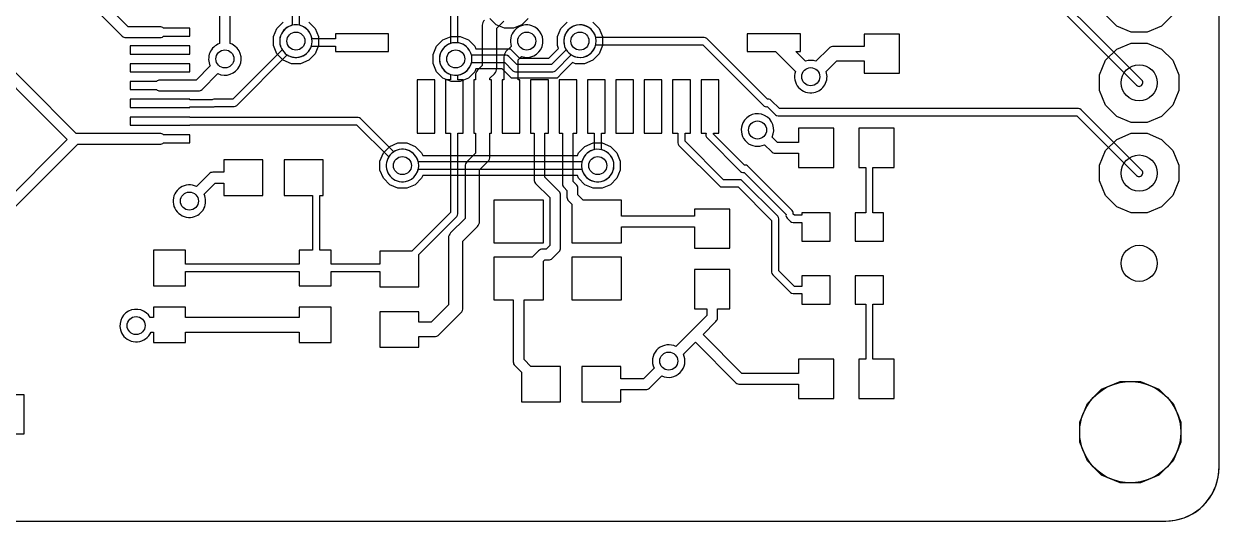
# Model space of a CAD drawing. Header units: millimetres. Extents: x 0 to 60, y 0 to 40.
# Drawn here: x 26.34 to 60, y 0 to 13.98 of the extents above; entities that cross this region are included whole.
import ezdxf

# ---------------------------------------------------------------- set-up
doc = ezdxf.new("R2010")
doc.units = ezdxf.units.MM

msp = doc.modelspace()

# ---------------------------------------------------------------- linework, layer by layer
at = {"layer": '16_copper'}
for points in [[(1.5, -0.001), (58.5, -0.001), (58.5, 0), (58.5, -0.001), (58.761, 0.022), (58.761, 0.022), (58.761, 0.022), (59.013, 0.09), (59.013, 0.09), (59.013, 0.09), (59.25, 0.201), (59.25, 0.201), (59.25, 0.201), (59.464, 0.351), (59.464, 0.351), (59.465, 0.351), (59.649, 0.535), (59.649, 0.536), (59.649, 0.536), (59.799, 0.75), (59.799, 0.75), (59.799, 0.75), (59.91, 0.987), (59.91, 0.987), (59.91, 0.987), (59.978, 1.239), (59.978, 1.239), (59.978, 1.239), (59.978, 1.245), (59.978, 1.245), (59.978, 1.245), (59.979, 1.25), (59.979, 1.25), (59.979, 1.25), (59.982, 1.289), (59.982, 1.289), (59.982, 1.289), (59.983, 1.294), (59.983, 1.294), (59.983, 1.294), (59.985, 1.328), (59.985, 1.328), (59.985, 1.328), (59.986, 1.333), (59.986, 1.333), (59.986, 1.333), (59.989, 1.372), (59.989, 1.372), (59.989, 1.372), (59.99, 1.377), (59.99, 1.377), (59.99, 1.377), (59.993, 1.411), (59.993, 1.411), (59.993, 1.411), (59.993, 1.416), (59.993, 1.416), (59.993, 1.416), (59.997, 1.455), (59.997, 1.455), (59.997, 1.455), (59.997, 1.46), (59.997, 1.46), (59.997, 1.46), (60, 1.494), (60, 1.494), (60, 1.494), (60, 1.499), (60, 1.499), (60, 1.499), (60, 1.5), (60, 1.5), (60, 1.5), (60, 38.5)], [(40.538, 14.141), (40.359, 13.962), (40.126, 13.865), (39.874, 13.865), (39.641, 13.962), (39.462, 14.141)], [(34.359, 14.038), (34.538, 13.859), (34.635, 13.626), (34.635, 13.374), (34.538, 13.141), (34.359, 12.962), (34.126, 12.865), (33.874, 12.865), (33.641, 12.962), (33.462, 13.141), (33.365, 13.374), (33.365, 13.626), (33.462, 13.859), (33.641, 14.038)], [(42.359, 14.038), (42.538, 13.859), (42.635, 13.626), (42.635, 13.374), (42.538, 13.141), (42.359, 12.962), (42.126, 12.865), (41.874, 12.865), (41.794, 12.899), (41.793, 12.899), (41.793, 12.899), (41.517, 12.623), (41.354, 12.459), (40.069, 12.459), (39.807, 12.721), (39.807, 12.721), (39.807, 12.721), (39.807, 12.721), (39.807, 12.721), (39.072, 12.721), (39.071, 12.721), (39.071, 12.721), (39.038, 12.641), (38.859, 12.462), (38.626, 12.365), (38.374, 12.365), (38.141, 12.462), (37.962, 12.641), (37.865, 12.874), (37.865, 13.126), (37.962, 13.359), (38.141, 13.538), (38.374, 13.635), (38.626, 13.635), (38.859, 13.538), (39.038, 13.359), (39.071, 13.279), (39.071, 13.279), (39.072, 13.279), (40.038, 13.279), (40.3, 13.017), (40.3, 13.017), (40.3, 13.017), (41.122, 13.017), (41.122, 13.017), (41.123, 13.017), (41.399, 13.293), (41.399, 13.293), (41.399, 13.293), (41.399, 13.293), (41.399, 13.294), (41.365, 13.374), (41.365, 13.626), (41.462, 13.859), (41.641, 14.038)]]:
    msp.add_lwpolyline(points, dxfattribs=at)
msp.add_lwpolyline([(33.898, 17.554), (33.898, 13.946), (33.853, 13.934), (33.797, 13.911), (33.745, 13.881), (33.698, 13.844), (33.656, 13.802), (33.619, 13.755), (33.589, 13.703), (33.566, 13.647), (33.551, 13.589), (33.543, 13.53), (33.543, 13.47), (33.551, 13.411), (33.566, 13.353), (33.589, 13.297), (33.619, 13.245), (33.656, 13.198), (33.698, 13.156), (33.745, 13.119), (33.797, 13.089), (33.853, 13.066), (33.911, 13.051), (33.97, 13.043), (34.03, 13.043), (34.089, 13.051, 0.809204), (34.102, 13.946), (34.102, 17.554, 0.986305)], format="xyb", dxfattribs=at)
for points in [[(57.528, 13.753), (57.117, 13.923), (56.803, 14.237), (56.633, 14.648), (56.633, 15.092), (56.803, 15.503), (57.117, 15.817), (57.528, 15.987), (57.972, 15.987), (58.383, 15.817), (58.697, 15.503), (58.867, 15.092), (58.867, 14.648), (58.697, 14.237), (58.383, 13.923), (57.972, 13.753)], [(57.528, 11.213), (57.117, 11.383), (56.803, 11.697), (56.633, 12.108), (56.633, 12.552), (56.803, 12.963), (57.117, 13.277), (57.528, 13.447), (57.972, 13.447), (58.383, 13.277), (58.697, 12.963), (58.867, 12.552), (58.867, 12.108), (58.697, 11.697), (58.383, 11.383), (57.972, 11.213)], [(57.528, 8.673), (57.117, 8.843), (56.803, 9.157), (56.633, 9.568), (56.633, 10.012), (56.803, 10.423), (57.117, 10.737), (57.528, 10.907), (57.972, 10.907), (58.383, 10.737), (58.697, 10.423), (58.867, 10.012), (58.867, 9.568), (58.697, 9.157), (58.383, 8.843), (57.972, 8.673)], [(36.874, 9.365), (36.641, 9.462), (36.462, 9.641), (36.365, 9.874), (36.365, 10.126), (36.462, 10.359), (36.641, 10.538), (36.874, 10.635), (37.126, 10.635), (37.359, 10.538), (37.538, 10.359), (37.571, 10.279), (37.571, 10.279), (37.572, 10.279), (41.928, 10.279), (41.929, 10.279), (41.929, 10.279), (41.962, 10.359), (42.141, 10.538), (42.374, 10.635), (42.626, 10.635), (42.859, 10.538), (43.038, 10.359), (43.135, 10.126), (43.135, 9.874), (43.038, 9.641), (42.859, 9.462), (42.626, 9.365), (42.374, 9.365), (42.141, 9.462), (41.962, 9.641), (41.929, 9.721), (41.929, 9.721), (41.928, 9.721), (37.572, 9.721), (37.571, 9.721), (37.571, 9.721), (37.538, 9.641), (37.359, 9.462), (37.126, 9.365)], [(57.217, 1.075), (56.693, 1.292), (56.292, 1.693), (56.075, 2.217), (56.075, 2.783), (56.292, 3.307), (56.693, 3.708), (57.217, 3.925), (57.783, 3.925), (58.307, 3.708), (58.708, 3.307), (58.925, 2.783), (58.925, 2.217), (58.708, 1.693), (58.307, 1.292), (57.783, 1.075)]]:
    msp.add_lwpolyline(points, close=True, dxfattribs=at)
for points in [[(38.589, 12.551, 0.295833), (38.946, 12.898), (39.88, 12.898), (40.113, 12.666, 0.198912), (40.184, 12.636), (41.238, 12.636, 0.198912), (41.31, 12.666), (41.756, 13.113, 0.986304), (42.255, 13.881), (42.203, 13.911, 0.75643), (41.613, 13.256), (41.196, 12.84), (40.226, 12.84), (39.994, 13.072, 0.198912), (39.922, 13.102), (38.946, 13.102), (38.934, 13.147), (38.911, 13.203), (38.881, 13.255), (38.844, 13.302), (38.802, 13.344), (38.755, 13.381), (38.703, 13.411), (38.647, 13.434), (38.589, 13.449), (38.53, 13.457), (38.47, 13.457), (38.411, 13.449), (38.353, 13.434), (38.297, 13.411), (38.245, 13.381), (38.198, 13.344), (38.156, 13.302), (38.119, 13.255), (38.089, 13.203), (38.066, 13.147), (38.051, 13.089), (38.043, 13.03), (38.043, 12.97), (38.051, 12.911), (38.066, 12.853), (38.089, 12.797), (38.119, 12.745), (38.156, 12.698), (38.198, 12.656), (38.245, 12.619), (38.297, 12.589), (38.353, 12.566), (38.411, 12.551), (38.47, 12.543), (38.53, 12.543)], [(37.089, 9.551, 0.295833), (37.446, 9.898), (42.054, 9.898, 0.986305), (42.949, 10.089), (42.934, 10.147, 0.75643), (42.054, 10.102), (37.446, 10.102), (37.434, 10.147), (37.411, 10.203), (37.381, 10.255), (37.344, 10.302), (37.302, 10.344), (37.255, 10.381), (37.203, 10.411), (37.147, 10.434), (37.089, 10.449), (37.03, 10.457), (36.97, 10.457), (36.911, 10.449), (36.853, 10.434), (36.797, 10.411), (36.745, 10.381), (36.698, 10.344), (36.656, 10.302), (36.619, 10.255), (36.589, 10.203), (36.566, 10.147), (36.551, 10.089), (36.543, 10.03), (36.543, 9.97), (36.551, 9.911), (36.566, 9.853), (36.589, 9.797), (36.619, 9.745), (36.656, 9.698), (36.698, 9.656), (36.745, 9.619), (36.797, 9.589), (36.853, 9.566), (36.911, 9.551), (36.97, 9.543), (37.03, 9.543)]]:
    msp.add_lwpolyline(points, format="xyb", close=True, dxfattribs=at)
at = {"layer": '1_copper'}
for points in [[(30.201, 13.601, 0.12929), (30.27, 13.636), (31.009, 13.636), (31.009, 13.864), (30.271, 13.864, 0.182362), (30.17, 13.902), (29.278, 13.902), (28.152, 15.028), (28.152, 15.568, 0.993977), (27.853, 16.434), (27.797, 16.411, 0.663819), (27.848, 15.568), (27.848, 14.965, 0.198912), (27.892, 14.857), (29.107, 13.642, 0.198912), (29.215, 13.598), (30.17, 13.598)], [(57.771, 12.231, 0.595647), (57.822, 12.402), (54.292, 15.932, 0.198912), (54.22, 15.962), (48.21, 15.962), (48.21, 16.11), (46.71, 16.11), (46.71, 15.61), (48.21, 15.61), (48.21, 15.758), (54.178, 15.758), (57.678, 12.258), (57.698, 12.243), (57.721, 12.233), (57.746, 12.228)], [(31.009, 11.648), (31.672, 11.648, 0.11127), (31.72, 11.66), (32.262, 11.66, 0.198912), (32.334, 11.69), (33.756, 13.113, 0.488565), (34.435, 13.358), (35.11, 13.358), (35.11, 13.21), (36.61, 13.21), (36.61, 13.71), (35.11, 13.71), (35.11, 13.562), (34.453, 13.562, 0.965746), (33.543, 13.47), (33.551, 13.411, 0.091535), (33.613, 13.256), (32.22, 11.864), (31.684, 11.864, 0.122942), (31.637, 11.852), (31.009, 11.852), (31.009, 11.864), (29.332, 11.864), (29.332, 11.636), (31.009, 11.636)], [(40.31, 12.41), (40.263, 12.41), (40.263, 12.976), (40.353, 13.066, 0.999306), (40.647, 13.934), (40.589, 13.949, 0.576888), (40.066, 13.353), (39.916, 13.204, 0.198912), (39.857, 13.06), (39.857, 12.41), (39.81, 12.41), (39.81, 10.91), (40.31, 10.91)], [(57.771, 9.691, 0.595647), (57.822, 9.862), (56.112, 11.572, 0.198912), (56.04, 11.602), (47.62, 11.602), (47.387, 11.834, 0.198912), (47.316, 11.864), (47.28, 11.864), (45.572, 13.572, 0.198912), (45.5, 13.602), (42.446, 13.602, 0.986305), (41.551, 13.411), (41.566, 13.353, 0.75643), (42.446, 13.398), (45.458, 13.398), (47.166, 11.69, 0.288092), (47.274, 11.66), (47.506, 11.428, 0.198912), (47.578, 11.398), (55.998, 11.398), (57.678, 9.718), (57.698, 9.703), (57.721, 9.693), (57.746, 9.688)], [(48.589, 12.051, 0.452676), (48.934, 12.647), (49.234, 12.947), (50, 12.947), (50, 12.6), (51, 12.6), (51, 13.7), (50, 13.7), (50, 13.353), (49.15, 13.353, 0.198912), (49.006, 13.294), (48.647, 12.934, 0.164388), (48.353, 12.934), (48.077, 13.21), (48.21, 13.21), (48.21, 13.71), (46.71, 13.71), (46.71, 13.21), (47.503, 13.21), (48.066, 12.647), (48.051, 12.589), (48.043, 12.53), (48.043, 12.47), (48.051, 12.411), (48.066, 12.353), (48.089, 12.297), (48.119, 12.245), (48.156, 12.198), (48.198, 12.156), (48.245, 12.119), (48.297, 12.089), (48.353, 12.066), (48.411, 12.051), (48.47, 12.043), (48.53, 12.043)], [(41.454, 4.35), (40.62, 4.35), (40.425, 4.544), (40.425, 6.227), (40.973, 6.227), (40.973, 7.311), (41.006, 7.344), (41.11, 7.344, 0.198912), (41.218, 7.389), (41.411, 7.582, 0.198912), (41.456, 7.69), (41.456, 9.164, 0.198912), (41.411, 9.272), (41.012, 9.67), (41.012, 10.91), (41.11, 10.91), (41.11, 12.41), (40.61, 12.41), (40.61, 10.91), (40.708, 10.91), (40.708, 9.607, 0.198912), (40.752, 9.499), (41.151, 9.101), (41.151, 7.753), (41.047, 7.649), (40.943, 7.649, 0.198912), (40.835, 7.605), (40.657, 7.427), (39.573, 7.427), (39.573, 6.227), (40.121, 6.227), (40.121, 4.481, 0.198912), (40.165, 4.373), (40.354, 4.184), (40.354, 3.35), (41.454, 3.35)], [(46.222, 8.774), (45.222, 8.774), (45.222, 8.579), (43.173, 8.579), (43.173, 9.027), (42.089, 9.027), (41.938, 9.177), (41.938, 9.364, 0.198912), (41.894, 9.471), (41.812, 9.553), (41.812, 10.91), (41.91, 10.91), (41.91, 12.41), (41.41, 12.41), (41.41, 10.91), (41.508, 10.91), (41.508, 9.489, 0.198912), (41.552, 9.382), (41.633, 9.301), (41.633, 9.114, 0.198912), (41.678, 9.006), (41.773, 8.911), (41.773, 7.827), (43.173, 7.827), (43.173, 8.275), (45.222, 8.275), (45.222, 7.674), (46.222, 7.674)], [(42.589, 9.551, 0.809204), (42.602, 10.446), (42.602, 10.91), (42.71, 10.91), (42.71, 12.41), (42.21, 12.41), (42.21, 10.91), (42.398, 10.91), (42.398, 10.446), (42.353, 10.434), (42.297, 10.411), (42.245, 10.381), (42.198, 10.344), (42.156, 10.302), (42.119, 10.255), (42.089, 10.203), (42.066, 10.147), (42.051, 10.089), (42.043, 10.03), (42.043, 9.97), (42.051, 9.911), (42.066, 9.853), (42.089, 9.797), (42.119, 9.745), (42.156, 9.698), (42.198, 9.656), (42.245, 9.619), (42.297, 9.589), (42.353, 9.566), (42.411, 9.551), (42.47, 9.543), (42.53, 9.543)], [(49.05, 6.9), (48.25, 6.9), (48.25, 6.602), (48.042, 6.602), (47.602, 7.042), (47.602, 8.5, 0.198912), (47.572, 8.572), (46.572, 9.572, 0.198912), (46.5, 9.602), (46.042, 9.602), (44.962, 10.682), (44.962, 10.91), (45.11, 10.91), (45.11, 12.41), (44.61, 12.41), (44.61, 10.91), (44.758, 10.91), (44.758, 10.64, 0.198912), (44.788, 10.568), (45.928, 9.428, 0.198912), (46, 9.398), (46.458, 9.398), (47.398, 8.458), (47.398, 7, 0.198912), (47.428, 6.928), (47.928, 6.428, 0.198912), (48, 6.398), (48.25, 6.398), (48.25, 6.1), (49.05, 6.1)], [(49.05, 8.67), (48.25, 8.67), (48.25, 8.602), (48.042, 8.602), (48.008, 8.636), (48.008, 8.668), (48.007, 8.675, 0.182645), (47.978, 8.74), (46.74, 9.978, 0.281174), (46.636, 10.008), (45.762, 10.882), (45.762, 10.91), (45.91, 10.91), (45.91, 12.41), (45.41, 12.41), (45.41, 10.91), (45.558, 10.91, 0.361827), (45.588, 10.768), (46.522, 9.835, 0.192242), (46.591, 9.805), (46.594, 9.805), (46.626, 9.805), (47.805, 8.626, 0.281174), (47.835, 8.522), (47.928, 8.428, 0.198912), (48, 8.398), (48.25, 8.398), (48.25, 7.87), (49.05, 7.87)], [(49.15, 11.05), (48.15, 11.05), (48.15, 10.652), (47.563, 10.652), (47.413, 10.802, 0.99398), (46.589, 11.203), (46.566, 11.147, 0.663819), (47.198, 10.587), (47.392, 10.392, 0.198912), (47.5, 10.348), (48.15, 10.348), (48.15, 9.95), (49.15, 9.95)], [(37.089, 9.551, 1), (36.911, 10.449), (36.853, 10.434, 0.058623), (36.756, 10.387), (35.822, 11.322, 0.198912), (35.75, 11.352), (31.009, 11.352), (31.009, 11.364), (29.332, 11.364), (29.332, 11.136), (31.009, 11.136), (31.009, 11.148), (35.708, 11.148), (36.613, 10.244), (36.589, 10.203), (36.566, 10.147), (36.551, 10.089), (36.543, 10.03), (36.543, 9.97), (36.551, 9.911), (36.566, 9.853), (36.589, 9.797), (36.619, 9.745), (36.656, 9.698), (36.698, 9.656), (36.745, 9.619), (36.797, 9.589), (36.853, 9.566), (36.911, 9.551), (36.97, 9.543), (37.03, 9.543)], [(31.089, 8.551, 0.489396), (31.413, 9.198), (31.723, 9.508), (31.97, 9.508), (31.97, 9.16), (33.07, 9.16), (33.07, 10.16), (31.97, 10.16), (31.97, 9.812), (31.66, 9.812, 0.198912), (31.552, 9.768), (31.198, 9.413), (31.147, 9.434), (31.089, 9.449), (31.03, 9.457), (30.97, 9.457), (30.911, 9.449), (30.853, 9.434), (30.797, 9.411), (30.745, 9.381), (30.698, 9.344), (30.656, 9.302), (30.619, 9.255), (30.589, 9.203), (30.566, 9.147), (30.551, 9.089), (30.543, 9.03), (30.543, 8.97), (30.551, 8.911), (30.566, 8.853), (30.589, 8.797), (30.619, 8.745), (30.656, 8.698), (30.698, 8.656), (30.745, 8.619), (30.797, 8.589), (30.853, 8.566), (30.911, 8.551), (30.97, 8.543), (31.03, 8.543)], [(44.647, 4.934, 0.663819), (44.087, 4.302), (43.787, 4.002), (43.154, 4.002), (43.154, 4.35), (42.054, 4.35), (42.054, 3.35), (43.154, 3.35), (43.154, 3.698), (43.85, 3.698, 0.198912), (43.958, 3.742), (44.302, 4.087, 0.707487), (44.913, 4.698), (45.25, 5.034), (46.392, 3.892, 0.198912), (46.5, 3.848), (48.15, 3.848), (48.15, 3.45), (49.15, 3.45), (49.15, 4.55), (48.15, 4.55), (48.15, 4.152), (46.563, 4.152), (45.466, 5.25), (45.83, 5.614, 0.198912), (45.874, 5.722), (45.874, 5.974), (46.222, 5.974), (46.222, 7.074), (45.222, 7.074), (45.222, 5.974), (45.57, 5.974), (45.57, 5.785), (44.698, 4.913)], [(30.89, 5.317), (34.09, 5.317), (34.09, 5.02), (34.99, 5.02), (34.99, 6.02), (34.09, 6.02), (34.09, 5.723), (30.89, 5.723), (30.89, 6.02), (29.99, 6.02), (29.99, 5.723), (29.899, 5.723, 0.974422), (29.089, 5.297), (29.119, 5.245, 0.59277), (29.919, 5.317), (29.99, 5.317), (29.99, 5.02), (30.89, 5.02)]]:
    msp.add_lwpolyline(points, format="xyb", close=True, dxfattribs=at)
for points in [[(38.358, 14.96), (38.358, 13.435, 0.72633), (38.358, 12.565), (38.358, 12.41), (38.21, 12.41), (38.21, 10.91), (38.358, 10.91), (38.358, 8.682), (37.266, 7.59), (36.36, 7.59), (36.36, 7.222), (34.99, 7.222), (34.99, 7.62), (34.672, 7.62), (34.672, 9.16), (34.77, 9.16), (34.77, 10.16), (33.67, 10.16), (33.67, 9.16), (34.468, 9.16), (34.468, 7.62), (34.09, 7.62), (34.09, 7.222), (30.89, 7.222), (30.89, 7.62), (29.99, 7.62), (29.99, 6.62), (30.89, 6.62), (30.89, 7.018), (34.09, 7.018), (34.09, 6.62), (34.99, 6.62), (34.99, 7.018), (36.36, 7.018), (36.36, 6.59), (37.46, 6.59), (37.46, 7.496), (38.532, 8.568, 0.198912), (38.562, 8.64), (38.562, 10.91), (38.71, 10.91), (38.71, 12.41), (38.562, 12.41), (38.562, 12.547, 0.87323), (38.562, 13.453), (38.562, 14.918)], [(31.848, 14.437), (31.848, 13.432, 0.445832), (31.587, 12.802), (31.187, 12.402), (30.17, 12.402, 0.181171), (30.071, 12.364), (29.332, 12.364), (29.332, 12.136), (30.07, 12.136, 0.182362), (30.17, 12.098), (31.25, 12.098, 0.198912), (31.358, 12.142), (31.802, 12.587, 0.99398), (32.203, 13.411), (32.152, 13.432), (32.152, 14.5, 0.198912)], [(39.307, 14.094, 0.198912), (39.247, 13.95), (39.247, 12.813), (39.116, 12.682, 0.198912), (39.057, 12.539), (39.057, 12.41), (39.01, 12.41), (39.01, 10.91), (39.057, 10.91), (39.057, 10.344), (38.824, 10.112, 0.198912), (38.765, 9.968), (38.765, 8.514), (38.356, 8.105, 0.198912), (38.297, 7.962), (38.297, 6.084), (37.806, 5.593), (37.46, 5.593), (37.46, 5.89), (36.36, 5.89), (36.36, 4.89), (37.46, 4.89), (37.46, 5.187), (37.89, 5.187, 0.198912), (38.034, 5.246), (38.644, 5.856, 0.198912), (38.703, 6), (38.703, 7.877), (39.112, 8.286, 0.198912), (39.171, 8.43), (39.171, 9.884), (39.404, 10.116, 0.198912), (39.463, 10.26), (39.463, 10.91), (39.51, 10.91), (39.51, 12.41), (39.463, 12.41), (39.463, 12.455), (39.594, 12.585, 0.198912), (39.654, 12.729), (39.654, 13.866), (39.853, 14.066, 0.375582)], [(24.687, 13.598), (27.555, 10.729), (25.742, 8.916, 0.198912)], [(26.002, 8.745), (27.855, 10.598), (30.17, 10.598, 0.181171), (30.27, 10.636), (31.009, 10.636), (31.009, 10.864), (30.271, 10.864, 0.182362), (30.17, 10.902), (27.813, 10.902), (24.966, 13.75)]]:
    msp.add_lwpolyline(points, format="xyb", dxfattribs=at)
for points in [[(31.009, 13.364), (29.332, 13.364), (29.332, 13.136), (31.009, 13.136)], [(31.009, 12.864), (29.332, 12.864), (29.332, 12.636), (31.009, 12.636)], [(37.91, 12.41), (37.41, 12.41), (37.41, 10.91), (37.91, 10.91)], [(43.51, 12.41), (43.01, 12.41), (43.01, 10.91), (43.51, 10.91)], [(44.31, 12.41), (43.81, 12.41), (43.81, 10.91), (44.31, 10.91)], [(50.55, 8.67), (50.252, 8.67), (50.252, 9.95), (50.85, 9.95), (50.85, 11.05), (49.85, 11.05), (49.85, 9.95), (50.048, 9.95), (50.048, 8.67), (49.75, 8.67), (49.75, 7.87), (50.55, 7.87)], [(40.973, 9.027), (39.573, 9.027), (39.573, 7.827), (40.973, 7.827)], [(43.173, 7.427), (41.773, 7.427), (41.773, 6.227), (43.173, 6.227)], [(50.85, 4.55), (50.252, 4.55), (50.252, 6.1), (50.55, 6.1), (50.55, 6.9), (49.75, 6.9), (49.75, 6.1), (50.048, 6.1), (50.048, 4.55), (49.85, 4.55), (49.85, 3.45), (50.85, 3.45)]]:
    msp.add_lwpolyline(points, close=True, dxfattribs=at)
msp.add_lwpolyline([(25.35, 2.45), (26.35, 2.45), (26.35, 3.55), (26.002, 3.55)], dxfattribs=at)
at = {"layer": 'drills_NPTH'}
msp.add_circle((57.5, 2.5), 1.425, dxfattribs=at)
at = {"layer": 'drills_PTH'}
for centre in [(57.75, 12.33), (57.75, 9.79), (57.75, 7.25)]:
    msp.add_circle(centre, 0.508, dxfattribs=at)
at = {"layer": 'drills_via_1_16'}
for centre in [(34, 13.5), (40.5, 13.5), (42, 13.5), (32, 13), (38.5, 13), (48.5, 12.5), (47, 11), (37, 10), (42.5, 10), (31, 9), (29.5, 5.5), (44.5, 4.5)]:
    msp.add_circle(centre, 0.254, dxfattribs=at)
at = {"layer": 'holes'}
msp.add_lwpolyline([(58.925, 2.449), (58.918, 2.348), (58.903, 2.247), (58.882, 2.147), (58.853, 2.05), (58.817, 1.954), (58.775, 1.862), (58.726, 1.772), (58.671, 1.687), (58.61, 1.605), (58.544, 1.528), (58.472, 1.456), (58.395, 1.39), (58.313, 1.329), (58.228, 1.274), (58.138, 1.225), (58.046, 1.183), (57.95, 1.147), (57.853, 1.118), (57.753, 1.097), (57.652, 1.082), (57.551, 1.075), (57.449, 1.075), (57.348, 1.082), (57.247, 1.097), (57.147, 1.118), (57.05, 1.147), (56.954, 1.183), (56.862, 1.225), (56.772, 1.274), (56.687, 1.329), (56.605, 1.39), (56.528, 1.456), (56.456, 1.528), (56.39, 1.605), (56.329, 1.687), (56.274, 1.772), (56.225, 1.862), (56.183, 1.954), (56.147, 2.05), (56.118, 2.147), (56.097, 2.247), (56.082, 2.348), (56.075, 2.449), (56.075, 2.551), (56.082, 2.652), (56.097, 2.753), (56.118, 2.853), (56.147, 2.95), (56.183, 3.046), (56.225, 3.138), (56.274, 3.228), (56.329, 3.313), (56.39, 3.395), (56.456, 3.472), (56.528, 3.544), (56.605, 3.61), (56.687, 3.671), (56.772, 3.726), (56.862, 3.775), (56.954, 3.817), (57.05, 3.853), (57.147, 3.882), (57.247, 3.903), (57.348, 3.918), (57.449, 3.925), (57.551, 3.925), (57.652, 3.918), (57.753, 3.903), (57.853, 3.882), (57.95, 3.853), (58.046, 3.817), (58.138, 3.775), (58.228, 3.726), (58.313, 3.671), (58.395, 3.61), (58.472, 3.544), (58.544, 3.472), (58.61, 3.395), (58.671, 3.313), (58.726, 3.228), (58.775, 3.138), (58.817, 3.046), (58.853, 2.95), (58.882, 2.853), (58.903, 2.753), (58.918, 2.652), (58.925, 2.551), (58.925, 2.449)], close=True, dxfattribs=at)
at = {"layer": 'outline'}
msp.add_lwpolyline([(1.5, 0), (58.5, 0), (58.631, 0.006), (58.76, 0.023), (58.888, 0.051), (59.013, 0.09), (59.134, 0.141), (59.25, 0.201), (59.36, 0.271), (59.464, 0.351), (59.561, 0.439), (59.649, 0.536), (59.729, 0.64), (59.799, 0.75), (59.859, 0.866), (59.91, 0.987), (59.949, 1.112), (59.977, 1.24), (59.994, 1.369), (60, 1.5), (60, 38.5)], dxfattribs=at)

doc.saveas('drawing.dxf')
